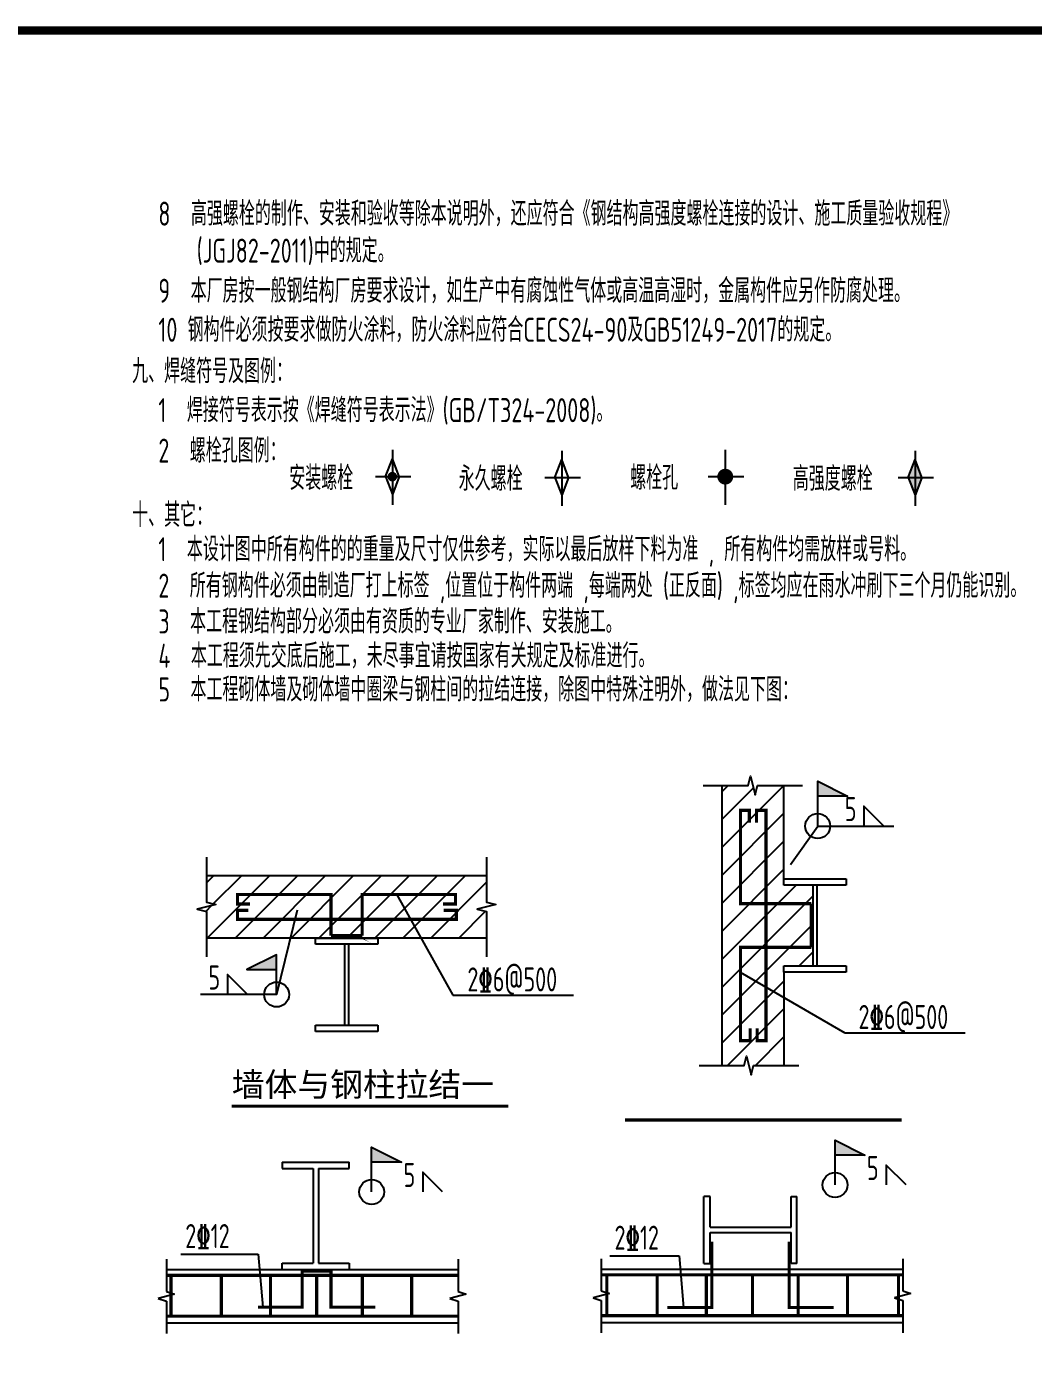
# Model space of a CAD drawing. Extents: x 9539573 to 9710259, y 1656270 to 2510207.
# Drawn here: x 9654991 to 9673841, y 2448280 to 2473082 of the extents above; entities that cross this region are included whole.
import ezdxf
from ezdxf.enums import TextEntityAlignment as Align

# ---------------------------------------------------------------- set-up
doc = ezdxf.new("R2010")
doc.units = 0
doc.header["$LTSCALE"] = 1000
doc.header["$MEASUREMENT"] = 0
doc.layers.get('0').update_dxf_attribs({"linetype": 'CONTINUOUS'})
for name, color, linetype in [('DIM_SYMB', 3, 'CONTINUOUS'), ('gj', 1, 'CONTINUOUS'), ('JZSM', 3, 'CONTINUOUS'), ('PUB_TEXT', 7, 'CONTINUOUS'), ('PUB_TITLE', 4, 'CONTINUOUS'), ('S', 2, 'CONTINUOUS'), ('SYMB', 7, 'CONTINUOUS')]:
    doc.layers.add(name, color=color, linetype=linetype)
doc.styles.add('-黑体', font='')
doc.styles.add('TSSD_REIN', font='atssdeng.shx', dxfattribs={"width": 0.7, "bigfont": 'atssdchn.shx'})
doc.styles.get('-黑体').set_extended_font_data('SimSun')

msp = doc.modelspace()

# ---------------------------------------------------------------- hatches: boundary and pattern name
at = {"layer": 'JZSM'}
h = msp.add_hatch(color=256, dxfattribs=at)
h.paths.add_polyline_path([(9671623.7, 2464977.9), (9671623.7, 2464642.4), (9671752.8, 2464642.4)])
h.paths.add_polyline_path([(9671623.7, 2464977.9), (9671494.7, 2464642.4), (9671623.7, 2464642.4)])
h.paths.add_polyline_path([(9671623.7, 2464642.4), (9671494.7, 2464642.4), (9671623.7, 2464306.8)])
h.paths.add_polyline_path([(9671752.8, 2464642.4), (9671623.7, 2464642.4), (9671623.7, 2464306.8)])
at = {"layer": 'S'}
h = msp.add_hatch(dxfattribs=at)
h.set_pattern_fill('ANSI31', color=256, scale=116.5164, style=0)
h.set_pattern_definition([(45, (9619299.22, 2445628.44), (-261.5868, 261.5868), [])])
h.paths.add_polyline_path([(9669170.5, 2458876.2), (9668675.3, 2458876.2), (9668631.7, 2458701.4), (9668587.9, 2458876.2), (9668005.4, 2458876.2), (9668005.4, 2453632.9), (9668500.6, 2453632.9), (9668544.1, 2453807.7), (9668587.9, 2453632.9), (9669170.5, 2453632.9), (9669170.5, 2455380.7), (9669170.5, 2455497.2), (9669718.1, 2455497.2), (9669718.1, 2457011.9), (9669170.5, 2457011.9), (9669170.5, 2457128.4)])
h = msp.add_hatch(dxfattribs=at)
h.set_pattern_fill('ANSI31', color=256, scale=116.5164, style=0)
h.set_pattern_definition([(45, (9604176.07, 2438968.64), (-261.5868, 261.5868), [])])
h.paths.add_polyline_path([(9658361, 2457185.4), (9658361, 2456690.2), (9658535.8, 2456646.6), (9658361, 2456602.8), (9658361, 2456020.3), (9663604.2, 2456020.3), (9663604.2, 2456515.5), (9663429.4, 2456559), (9663604.2, 2456602.8), (9663604.2, 2457185.4)])

# ---------------------------------------------------------------- linework, layer by layer
at = {"linetype": 'Continuous'}
for p, q in [((9657877, 2450101), (9659327.9, 2450101)), ((9665912.3, 2450070.5), (9667210, 2450070.5))]:
    msp.add_line(p, q, dxfattribs=at)
for p, q in [((9659327.9, 2450101), (9659414.7, 2449111.4)), ((9667210, 2450070.5), (9667287.1, 2449101.1))]:
    msp.add_line(p, q)
at = {"layer": 'DIM_SYMB', "const_width": 59.2}
for points in [[(9658834.3, 2452871.3), (9664009.3, 2452871.3)], [(9666196.9, 2452614.9), (9671371.9, 2452614.9)]]:
    msp.add_lwpolyline(points, dxfattribs=at)
at = {"layer": 'gj'}
for points, const_width in [([(9669679.6, 2456663.5), (9668354.9, 2456663.5), (9668354.9, 2458411.2), (9668522.5, 2458411.2), (9668522.5, 2458177.7)], 58.3), ([(9668666.9, 2454331.4), (9668666.9, 2454097.9), (9668833.1, 2454097.9), (9668833.1, 2458411.2), (9668657.8, 2458411.2), (9668657.8, 2458177.7)], 58.3), ([(9660690.2, 2456066.3), (9660690.2, 2456835.9), (9658942.5, 2456835.9), (9658942.5, 2456657.3), (9659176, 2456657.3)], 58.3), ([(9661275, 2456066.3), (9661275, 2456835.9), (9663022.8, 2456835.9), (9663022.8, 2456657.3), (9662789.3, 2456657.3)], 58.3), ([(9669679.6, 2456663.5), (9669679.6, 2455845.6)], 52.5), ([(9659142, 2456538.9), (9658938.8, 2456538.9), (9658938.8, 2456369.8), (9663038.2, 2456369.8), (9663038.2, 2456538.7), (9662801.1, 2456538.7)], 58.3), ([(9660690.2, 2456066.3), (9661275, 2456066.3)], 52.5), ([(9669679.6, 2455845.6), (9668354.9, 2455845.6), (9668354.9, 2454097.9), (9668537.8, 2454097.9), (9668537.8, 2454331.4)], 58.3), ([(9667819.1, 2450334.3), (9667819.1, 2449102.6), (9666990, 2449102.6)], 58.3), ([(9670102.3, 2449102.6), (9669265.7, 2449102.6), (9669265.7, 2450334.3)], 58.3), ([(9657610.5, 2449706.8), (9663069.3, 2449706.8)], 58.3), ([(9657695.1, 2449706.8), (9657695.1, 2448940.9)], 58.3), ([(9658637.6, 2449706.8), (9658637.6, 2448940.9)], 58.3), ([(9661518.9, 2449111.4), (9660690.4, 2449111.4), (9660690.4, 2449783.3), (9660152.2, 2449783.3), (9660152.2, 2449111.4), (9659324.2, 2449111.4)], 58.3), ([(9659560.1, 2449706.8), (9659560.1, 2448940.9)], 58.3), ([(9660423.4, 2449706.8), (9660423.4, 2448940.9)], 58.3), ([(9661278.4, 2449706.8), (9661278.4, 2448940.9)], 58.3), ([(9662200.9, 2449706.8), (9662200.9, 2448940.9)], 58.3), ([(9665768.4, 2449716), (9671393.5, 2449716)], 58.3), ([(9665853, 2449716), (9665853, 2448950.2)], 58.3), ([(9666795.5, 2449716), (9666795.5, 2448950.2)], 58.3), ([(9667718, 2449716), (9667718, 2448950.2)], 58.3), ([(9668581.4, 2449716), (9668581.4, 2448950.2)], 58.3), ([(9669436.4, 2449716), (9669436.4, 2448950.2)], 58.3), ([(9670358.9, 2449716), (9670358.9, 2448950.2)], 58.3), ([(9671315.5, 2449716), (9671315.5, 2448950.2)], 58.3), ([(9657610.5, 2448940.9), (9663069.3, 2448940.9)], 58.3), ([(9665768.4, 2448950.2), (9671393.5, 2448950.2)], 58.3)]:
    msp.add_lwpolyline(points, dxfattribs=dict(at, const_width=const_width))
at = {"layer": 'JZSM'}
for p, q in [((9661839.3, 2465155.7), (9661839.3, 2464125.8)), ((9665010.3, 2465142.1), (9665010.3, 2464112.3)), ((9668071.6, 2465155.7), (9668071.6, 2464125.8)), ((9671623.7, 2465142.1), (9671623.7, 2464112.3)), ((9661710.2, 2464655.9), (9661839.3, 2464991.4)), ((9661968.3, 2464655.9), (9661839.3, 2464991.4)), ((9664881.2, 2464642.4), (9665010.3, 2464977.9)), ((9665139.3, 2464642.4), (9665010.3, 2464977.9)), ((9671494.7, 2464642.4), (9671623.7, 2464977.9)), ((9671752.8, 2464642.4), (9671623.7, 2464977.9)), ((9661521, 2464655.9), (9662187.9, 2464655.9)), ((9661710.2, 2464655.9), (9661839.3, 2464320.4)), ((9661968.3, 2464655.9), (9661839.3, 2464320.4)), ((9664692, 2464642.4), (9665358.9, 2464642.4)), ((9664881.2, 2464642.4), (9665010.3, 2464306.8)), ((9665139.3, 2464642.4), (9665010.3, 2464306.8)), ((9667753.3, 2464655.9), (9668420.1, 2464655.9)), ((9671305.5, 2464642.4), (9671972.3, 2464642.4)), ((9671494.7, 2464642.4), (9671623.7, 2464306.8)), ((9671752.8, 2464642.4), (9671623.7, 2464306.8)), ((9672563.8, 2454241.3), (9670314.9, 2454241.3))]:
    msp.add_line(p, q, dxfattribs=at)
for points, const_width in [([(9661794.8, 2464655.9, 1), (9661883.8, 2464655.9, 1)], 89.1), ([(9667997.4, 2464655.9, 1), (9668145.8, 2464655.9, 1)], 148.4)]:
    msp.add_lwpolyline(points, format="xyb", close=True, dxfattribs=dict(at, const_width=const_width))
at = {"layer": 'PUB_TITLE', "const_width": 150}
msp.add_lwpolyline([(9602559.4, 2413007.3), (9686409.4, 2413007.3), (9686409.4, 2473007.3), (9602559.4, 2473007.3)], close=True, dxfattribs=at)
at = {"layer": 'S'}
for p, q in [((9668005.4, 2458876.2), (9668005.4, 2453632.9)), ((9669170.5, 2457128.4), (9669170.5, 2458876.2)), ((9663604.2, 2457185.4), (9658361, 2457185.4)), ((9669170.5, 2457011.9), (9669170.5, 2457128.4)), ((9669170.5, 2457128.4), (9670335.7, 2457128.4)), ((9670335.7, 2457128.4), (9670335.7, 2457011.9)), ((9670335.7, 2457011.9), (9669170.5, 2457011.9)), ((9669718.1, 2455497.2), (9669718.1, 2457011.9)), ((9669788.1, 2457011.9), (9669788.1, 2455497.2)), ((9663604.2, 2456020.3), (9658361, 2456020.3)), ((9660400, 2455903.7), (9660400, 2456020.3)), ((9660400, 2456020.3), (9661565.2, 2456020.3)), ((9661565.2, 2455903.7), (9660400, 2455903.7)), ((9660947.7, 2454389), (9660947.7, 2455903.7)), ((9661017.6, 2455903.7), (9661017.6, 2454389)), ((9661565.2, 2456020.3), (9661565.2, 2455903.7)), ((9669170.5, 2455380.7), (9669170.5, 2455497.2)), ((9669170.5, 2455497.2), (9670335.7, 2455497.2)), ((9670335.7, 2455497.2), (9670335.7, 2455380.7)), ((9669170.5, 2455380.7), (9669170.5, 2453632.9)), ((9670335.7, 2455380.7), (9669170.5, 2455380.7)), ((9660400, 2454272.5), (9660400, 2454389)), ((9660400, 2454389), (9661565.2, 2454389)), ((9661565.2, 2454272.5), (9660400, 2454272.5)), ((9661565.2, 2454389), (9661565.2, 2454272.5))]:
    msp.add_line(p, q, dxfattribs=at)
at = {"layer": 'SYMB'}
for p, q in [((9661918.7, 2456838.9), (9662968.8, 2454953.3)), ((9670314.9, 2454241.3), (9668354.9, 2455377.8)), ((9662968.8, 2454953.3), (9665227.8, 2454953.3)), ((9659778.6, 2451822.7), (9659778.6, 2451706.1)), ((9659778.6, 2451822.7), (9661028.6, 2451822.7)), ((9659778.6, 2451706.1), (9660355.7, 2451706.1)), ((9660355.7, 2451706.1), (9660355.7, 2449931.1)), ((9660454.7, 2451706.1), (9661028.6, 2451706.1)), ((9660454.7, 2451706.1), (9660454.7, 2449931.1)), ((9661028.6, 2451706.1), (9661028.6, 2451822.7)), ((9667672.1, 2449930.5), (9667672.1, 2451180.5)), ((9667788.8, 2451180.5), (9667672.1, 2451180.5)), ((9667788.8, 2450606.6), (9667788.8, 2451180.5)), ((9669303.5, 2450606.6), (9669303.5, 2451180.5)), ((9669303.5, 2451180.5), (9669412.8, 2451180.5)), ((9669412.8, 2449930.5), (9669412.8, 2451180.5)), ((9667788.8, 2450606.6), (9669303.5, 2450606.6)), ((9667788.8, 2449930.5), (9667788.8, 2450507.6)), ((9667788.8, 2450507.6), (9669303.5, 2450507.6)), ((9669303.5, 2449930.5), (9669303.5, 2450507.6)), ((9657610.5, 2450008.8), (9657610.5, 2449404.7)), ((9659778.6, 2449814.4), (9659778.6, 2449931.1)), ((9659778.6, 2449931.1), (9660355.7, 2449931.1)), ((9660454.7, 2449931.1), (9661028.6, 2449931.1)), ((9661028.6, 2449931.1), (9661028.6, 2449814.4)), ((9663069.3, 2450008.8), (9663069.3, 2449404.7)), ((9665749.2, 2450018.1), (9665749.2, 2449414)), ((9667672.1, 2449930.5), (9667788.8, 2449930.5)), ((9669412.8, 2449930.5), (9669303.5, 2449930.5)), ((9671393.5, 2450018.1), (9671393.5, 2449414)), ((9657610.5, 2449814.4), (9663069.3, 2449814.4)), ((9665749.2, 2449823.7), (9671393.5, 2449823.7)), ((9657763.2, 2449356.1), (9657457.7, 2449272.7)), ((9657457.7, 2449272.7), (9657610.5, 2449224.1)), ((9657610.5, 2449404.7), (9657763.2, 2449356.1)), ((9657610.5, 2449224.1), (9657610.5, 2448620)), ((9663222.1, 2449356.1), (9662916.5, 2449272.7)), ((9662916.5, 2449272.7), (9663069.3, 2449224.1)), ((9663069.3, 2449404.7), (9663222.1, 2449356.1)), ((9663069.3, 2449224.1), (9663069.3, 2448620)), ((9665902, 2449365.4), (9665596.4, 2449282)), ((9665596.4, 2449282), (9665749.2, 2449233.4)), ((9665749.2, 2449414), (9665902, 2449365.4)), ((9665749.2, 2449233.4), (9665749.2, 2448629.2)), ((9671546.3, 2449365.4), (9671240.7, 2449282)), ((9671240.7, 2449282), (9671393.5, 2449233.4)), ((9671393.5, 2449414), (9671546.3, 2449365.4)), ((9671393.5, 2449233.4), (9671393.5, 2448629.2)), ((9657610.5, 2448814.4), (9663069.3, 2448814.4)), ((9665749.2, 2448823.7), (9671393.5, 2448823.7))]:
    msp.add_line(p, q, dxfattribs=at)
for points in [[(9667655.8, 2458876.2), (9668500.6, 2458876.2), (9668544.1, 2459051), (9668631.7, 2458701.4), (9668675.3, 2458876.2), (9669520.1, 2458876.2)], [(9669802.4, 2458115.6), (9669802.4, 2458954.2), (9670361.7, 2458674.6), (9669802.4, 2458674.6)], [(9669802.4, 2458115.6), (9669802.4, 2458954.2), (9670361.7, 2458674.6), (9669802.4, 2458674.6)], [(9671040.3, 2458115.6), (9670667.4, 2458488.4), (9670667.4, 2458115.6)], [(9671040.3, 2458115.6), (9670667.4, 2458488.4), (9670667.4, 2458115.6)], [(9669294, 2457395.5), (9669802.4, 2458115.6), (9671226.7, 2458115.6)], [(9658361, 2457535), (9658361, 2456690.2), (9658535.8, 2456646.6), (9658186.2, 2456559), (9658361, 2456515.5), (9658361, 2455670.7)], [(9663604.2, 2457535), (9663604.2, 2456690.2), (9663779, 2456646.6), (9663429.4, 2456559), (9663604.2, 2456515.5), (9663604.2, 2455670.7)], [(9660058.7, 2456543.1), (9659672.6, 2454962.6), (9658248.3, 2454962.6)], [(9659672.6, 2454962.6), (9659672.6, 2455708.3), (9659113.3, 2455428.7), (9659672.6, 2455428.7)], [(9659672.6, 2454962.6), (9659672.6, 2455708.3), (9659113.3, 2455428.7), (9659672.6, 2455428.7)], [(9659127.6, 2454962.6), (9658754.8, 2455335.5), (9658754.8, 2454962.6)], [(9659127.6, 2454962.6), (9658754.8, 2455335.5), (9658754.8, 2454962.6)], [(9667583, 2453632.9), (9668427.7, 2453632.9), (9668471.3, 2453807.7), (9668558.9, 2453458.1), (9668602.5, 2453632.9), (9669447.2, 2453632.9)], [(9670126, 2451397.2), (9670126, 2452235.9), (9670685.3, 2451956.2), (9670126, 2451956.2)], [(9670126, 2451397.2), (9670126, 2452235.9), (9670685.3, 2451956.2), (9670126, 2451956.2)], [(9661452.1, 2451266.5), (9661452.1, 2452105.2), (9662011.4, 2451825.5), (9661452.1, 2451825.5)], [(9661452.1, 2451266.5), (9661452.1, 2452105.2), (9662011.4, 2451825.5), (9661452.1, 2451825.5)], [(9671455.1, 2451397.2), (9671082.3, 2451770.1), (9671082.3, 2451397.2)], [(9671455.1, 2451397.2), (9671082.3, 2451770.1), (9671082.3, 2451397.2)], [(9662781.2, 2451266.5), (9662408.4, 2451639.4), (9662408.4, 2451266.5)], [(9662781.2, 2451266.5), (9662408.4, 2451639.4), (9662408.4, 2451266.5)]]:
    msp.add_lwpolyline(points, dxfattribs=at)
for points in [[(9669718.1, 2456663.5, 0, 77.7, 0), (9669601.3, 2456865.1, 0, 0, 0), (9669294, 2457395.5, 0, 0, 0), (9669802.4, 2458115.6, 0, 0, 0), (9671226.7, 2458115.6, 0, 0, 0)], [(9661275, 2456020.3, 0, 77.7, 0), (9661055.9, 2456099.5, 0, 0, 0), (9660058.7, 2456543.1, 0, 0, 0), (9659672.6, 2454962.6, 0, 0, 0), (9658248.3, 2454962.6, 0, 0, 0)], [(9669284.7, 2449945.1, 0, 77.7, 0), (9669401.5, 2450146.7, 0, 0, 0), (9670126, 2451397.2, 0, 0, 0), (9671641.6, 2451397.2, 0, 0, 0)], [(9660610.8, 2449814.4, 0, 77.7, 0), (9660727.6, 2450016, 0, 0, 0), (9661452.1, 2451266.5, 0, 0, 0), (9662967.6, 2451266.5, 0, 0, 0)]]:
    msp.add_lwpolyline(points, format="xyseb", dxfattribs=at)
for centre in [(9669802.4, 2458115.6), (9669802.4, 2458115.6), (9659672.6, 2454962.6), (9659672.6, 2454962.6), (9661452.1, 2451266.5), (9661452.1, 2451266.5), (9670126, 2451397.2), (9670126, 2451397.2)]:
    msp.add_circle(centre, 233, dxfattribs=at)
for points in [[(9669802.4, 2458954.2), (9670361.7, 2458674.6), (9669802.4, 2458674.6)], [(9669802.4, 2458954.2), (9670361.7, 2458674.6), (9669802.4, 2458674.6)], [(9659672.6, 2455708.3), (9659113.3, 2455428.7), (9659672.6, 2455428.7)], [(9659672.6, 2455708.3), (9659113.3, 2455428.7), (9659672.6, 2455428.7)], [(9670126, 2452235.9), (9670685.3, 2451956.2), (9670126, 2451956.2)], [(9670126, 2452235.9), (9670685.3, 2451956.2), (9670126, 2451956.2)], [(9661452.1, 2452105.2), (9662011.4, 2451825.5), (9661452.1, 2451825.5)], [(9661452.1, 2452105.2), (9662011.4, 2451825.5), (9661452.1, 2451825.5)]]:
    msp.add_solid(points, dxfattribs=at)

# ---------------------------------------------------------------- texts
at = {"layer": 'JZSM', "style": 'TSSD_REIN', "width": 0.7}
for s, p in [('8  高强螺栓的制作、安装和验收等除本说明外，还应符合《钢结构高强度螺栓连接的设计、施工质量验收规程》', (9657459.3, 2469354.2)), ('(JGJ82-2011)中的规定。', (9658176.6, 2468661.7)), ('9  本厂房按一般钢结构厂房要求设计，如生产中有腐蚀性气体或高温高湿时，金属构件应另作防腐处理。', (9657459.3, 2467911.8)), ('10 钢构件必须按要求做防火涂料，防火涂料应符合CECS24-90及GB51249-2017的规定。', (9657459.3, 2467180.1)), ('九、焊缝符号及图例：', (9656968.6, 2466406)), ('1  焊接符号表示按《焊缝符号表示法》(GB/T324-2008)。', (9657459.3, 2465675.4)), ('2  螺栓孔图例：', (9657459.3, 2464918.8)), ('安装螺栓', (9659909.6, 2464405.8)), ('永久螺栓', (9663080.6, 2464392.3)), ('螺栓孔', (9666291.6, 2464411)), ('高强度螺栓', (9669334.2, 2464392.3)), ('十、其它：', (9656968.6, 2463713.9)), ('1  本设计图中所有构件的的重量及尺寸仅供参考，实际以最后放样下料为准 , 所有构件均需放样或号料。', (9657459.3, 2463072.5)), ('2  所有钢构件必须由制造厂打上标签 ,位置位于构件两端 ,每端两处 (正反面) ,标签均应在雨水冲刷下三个月仍能识别。', (9657459.3, 2462391.3)), ('3  本工程钢结构部分必须由有资质的专业厂家制作、安装施工。', (9657459.3, 2461720.2)), ('4  本工程须先交底后施工，未尽事宜请按国家有关规定及标准进行。', (9657459.3, 2461078.5)), ('5  本工程砌体墙及砌体墙中圈梁与钢柱间的拉结连接，除图中特殊注明外，做法见下图：', (9657459.3, 2460447.5)), ('2%%13212', (9657963.4, 2450216.6)), ('2%%13212', (9665998.6, 2450186.1))]:
    msp.add_text(s, height=450, dxfattribs=at).set_placement(p)
for p in [(9670527.6, 2458208.8), (9658615, 2455055.8), (9670942.5, 2451490.4), (9662268.5, 2451359.7)]:
    msp.add_text('5', height=450, dxfattribs=at).set_placement(p, align=Align.RIGHT)
for p in [(9664084.8, 2455248.3), (9671405.9, 2454545.6)]:
    msp.add_text('2%%1326@500', height=450, dxfattribs=at).set_placement(p, align=Align.MIDDLE)
at = {"layer": 'PUB_TEXT', "style": '-黑体'}
msp.add_text('墙体与钢柱拉结一', height=449.7, dxfattribs=at).set_placement((9658834.3, 2453052.2))

doc.saveas('drawing.dxf')
